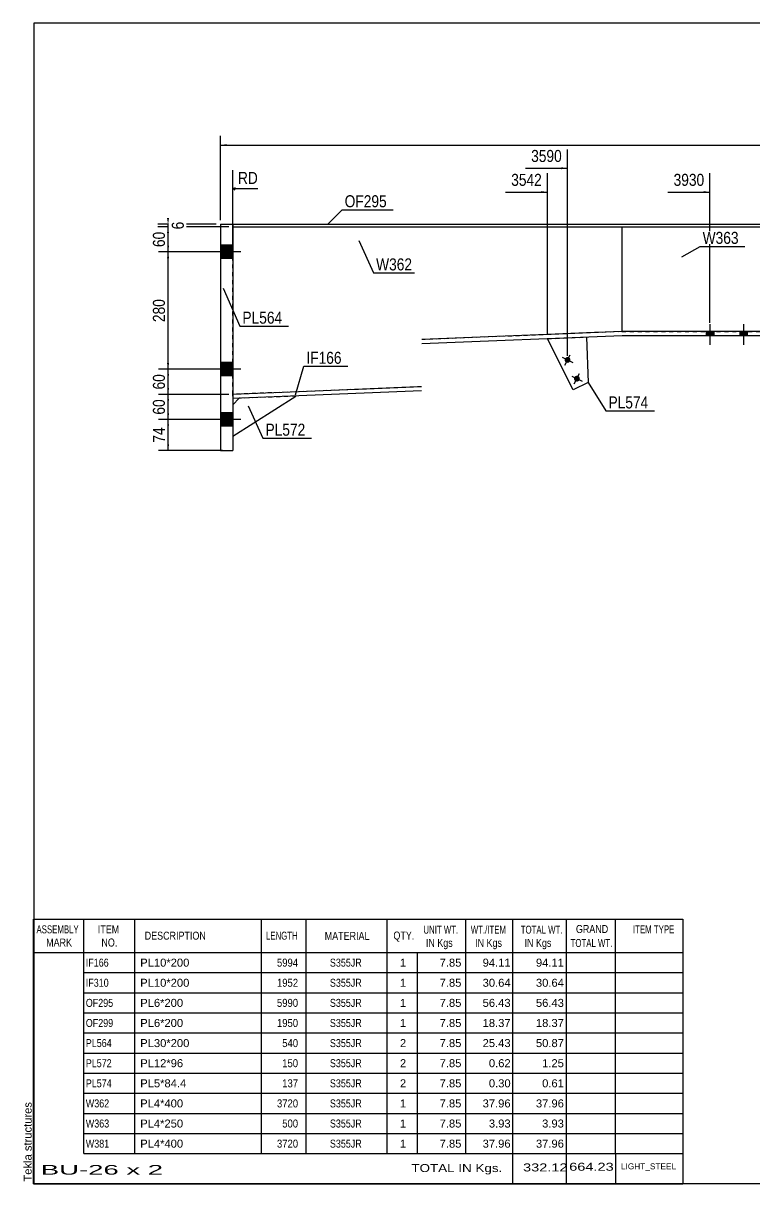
# Model space of a CAD drawing. Header units: millimetres. Extents: x -50 to 352, y -208 to 69.
# Drawn here: x -50.1 to 124.5, y -208.4 to 68.6 of the extents above; entities that cross this region are included whole.
import ezdxf

# ---------------------------------------------------------------- set-up
doc = ezdxf.new("R2010")
doc.units = ezdxf.units.MM
doc.linetypes.add('DXK_LINE_DOT1', pattern=[1.8814, 0.9407, -0.9407])
doc.styles.add('Arial', font='ARIAL.TTF', dxfattribs={"height": 0.2})
doc.styles.add('Arial Narrow', font='ARIALN.TTF', dxfattribs={"height": 0.2})

# ---------------------------------------------------------------- blocks, each defined once
blk = doc.blocks.new('Unknown-624483054-1715')
at = {"color": 5, "linetype": 'Continuous'}
for p, q in [((352.44, 68.6), (-47.56, 68.6)), ((-47.56, 68.6), (-47.56, -208.4)), ((352.44, -208.4), (352.44, 68.6)), ((-47.56, -208.4), (352.44, -208.4))]:
    blk.add_line(p, q, dxfattribs=at)
at = {"color": 174, "linetype": 'Continuous', "style": 'Arial'}
blk.add_text('Tekla structures', height=1.9102, rotation=90, dxfattribs=at).set_placement((-48.06, -207.9))
blk = doc.blocks.new('Part-624483054-2026 - 1214')
at = {"color": 7, "linetype": 'DXK_LINE_DOT1'}
blk.add_line((75.09, -6.72), (84.34, -6.34), dxfattribs=at)
at = {"color": 2, "linetype": 'Continuous'}
for p, q in [((81.19, -18.93), (75.09, -6.72)), ((84.34, -6.34), (84.77, -17.14)), ((84.77, -17.14), (81.19, -18.93))]:
    blk.add_line(p, q, dxfattribs=at)
blk = doc.blocks.new('Bolt-624483054-2053 - 1214')
at = {"linetype": 'Continuous'}
blk.add_hatch(color=3, dxfattribs=at).paths.add_polyline_path([(80.17, -11.15, -1), (79.53, -12.4, -1)])
at = {"color": 3, "linetype": 'Continuous'}
for p, q in [((79.22, -13.03), (80.48, -10.53)), ((78.6, -11.14), (81.1, -12.41))]:
    blk.add_line(p, q, dxfattribs=at)
blk = doc.blocks.new('Part-624483054-2032 - 1214')
at = {"color": 2, "linetype": 'Continuous'}
for p, q in [((0, 20.6), (0, 20)), ((0, 20.6), (44.99, 20.6)), ((0, 20), (44.99, 20)), ((45.09, 20.6), (190.6, 20.6)), ((45.09, 20), (190.6, 20)), ((190.7, 20.6), (220.74, 20.6)), ((190.7, 20), (220.74, 20)), ((220.74, 20.6), (220.74, 20))]:
    blk.add_line(p, q, dxfattribs=at)
blk = doc.blocks.new('Part-624483054-2038 - 1214')
at = {"color": 2, "linetype": 'Continuous'}
for p, q in [((92.84, 20), (92.84, -5)), ((142.84, 20), (142.84, -5))]:
    blk.add_line(p, q, dxfattribs=at)
at = {"color": 7, "linetype": 'DXK_LINE_DOT1'}
for p, q in [((92.84, 20), (142.84, 20)), ((92.84, -5), (142.84, -5))]:
    blk.add_line(p, q, dxfattribs=at)
blk = doc.blocks.new('Part-624483054-2041 - 1214')
at = {"color": 2, "linetype": 'Continuous'}
for p, q in [((-3, 20.6), (0, 20.6)), ((-3, 20.6), (-3, -33.4)), ((0, 20.6), (0, -33.4)), ((-3, -33.4), (0, -33.4))]:
    blk.add_line(p, q, dxfattribs=at)
blk = doc.blocks.new('Part-624483054-2044 - 1214')
at = {"color": 2, "linetype": 'Continuous'}
for p, q in [((0, -30), (14.99, -20.4)), ((1.5, -20.94), (0, -22.5))]:
    blk.add_line(p, q, dxfattribs=at)
at = {"color": 7, "linetype": 'DXK_LINE_DOT1'}
for p, q in [((14.99, -20.4), (1.5, -20.94)), ((0, -22.5), (0, -30))]:
    blk.add_line(p, q, dxfattribs=at)
blk = doc.blocks.new('Part-624483054-2046 - 1214')
at = {"color": 2, "linetype": 'Continuous'}
for p, q in [((92.84, -5), (45.09, -6.93)), ((142.84, -5), (92.84, -5)), ((190.6, -6.93), (142.84, -5)), ((92.86, -6), (45.09, -7.93)), ((142.82, -6), (92.86, -6)), ((142.82, -6), (190.6, -7.93)), ((220.74, -12.14), (190.7, -10.93)), ((190.7, -11.93), (220.7, -13.14)), ((220.7, -13.14), (220.74, -12.14)), ((44.99, -18.19), (0, -20)), ((44.99, -19.19), (0.04, -21)), ((0.04, -21), (0, -20))]:
    blk.add_line(p, q, dxfattribs=at)
blk = doc.blocks.new('Part-624483054-2049 - 1214')
at = {"color": 7, "linetype": 'DXK_LINE_DOT1'}
for p, q in [((0, -20), (0, 20)), ((0, 20), (44.99, 20)), ((45.09, 20), (92.84, 20)), ((92.84, -5), (45.09, -6.93)), ((44.99, -18.19), (0, -20))]:
    blk.add_line(p, q, dxfattribs=at)
at = {"color": 2, "linetype": 'Continuous'}
blk.add_line((92.84, 20), (92.84, -5), dxfattribs=at)
blk = doc.blocks.new('Bolt-624483054-2052 - 1214')
at = {"linetype": 'Continuous'}
blk.add_hatch(color=3, dxfattribs=at).paths.add_polyline_path([(82.4, -15.62, -1), (81.77, -16.87, -1)])
at = {"color": 3, "linetype": 'Continuous'}
for p, q in [((80.84, -15.62), (83.34, -16.88)), ((81.45, -17.5), (82.72, -15))]:
    blk.add_line(p, q, dxfattribs=at)
blk = doc.blocks.new('Bolt-624483054-2058 - 1214')
at = {"linetype": 'Continuous'}
for points in [[(-3, 15.6), (-3, 12.4), (0, 12.4), (0, 15.6)], [(-3, 15.6), (-3, 12.4), (0, 12.4), (0, 15.6)], [(-3, -12.4), (-3, -15.6), (0, -15.6), (0, -12.4)], [(-3, -12.4), (-3, -15.6), (0, -15.6), (0, -12.4)], [(-3, -24.4), (-3, -27.6), (0, -27.6), (0, -24.4)], [(-3, -24.4), (-3, -27.6), (0, -27.6), (0, -24.4)]]:
    blk.add_hatch(color=3, dxfattribs=at).paths.add_polyline_path(points)
at = {"color": 3, "linetype": 'Continuous'}
for p, q in [((1.9, 14), (-10, 14)), ((1.9, 14), (-10, 14)), ((0, 15.6), (-3, 15.6)), ((0, 15.6), (-3, 15.6)), ((0, 12.4), (-3, 12.4)), ((0, 12.4), (-3, 12.4)), ((0, -12.4), (-3, -12.4)), ((0, -12.4), (-3, -12.4)), ((1.9, -14), (-10, -14)), ((1.9, -14), (-10, -14)), ((0, -15.6), (-3, -15.6)), ((0, -15.6), (-3, -15.6)), ((0, -24.4), (-3, -24.4)), ((0, -24.4), (-3, -24.4)), ((1.9, -26), (-10, -26)), ((1.9, -26), (-10, -26)), ((0, -27.6), (-3, -27.6)), ((0, -27.6), (-3, -27.6))]:
    blk.add_line(p, q, dxfattribs=at)
blk = doc.blocks.new('Bolt-624483054-2061 - 1214')
at = {"linetype": 'Continuous'}
for points in [[(114.74, -5), (112.94, -5), (112.94, -6), (114.74, -6)], [(114.74, -5), (112.94, -5), (112.94, -6), (114.74, -6)], [(122.74, -5), (120.94, -5), (120.94, -6), (122.74, -6)], [(122.74, -5), (120.94, -5), (120.94, -6), (122.74, -6)]]:
    blk.add_hatch(color=3, dxfattribs=at).paths.add_polyline_path(points)
at = {"color": 3, "linetype": 'Continuous'}
for p, q in [((112.94, -5), (112.94, -6)), ((112.94, -5), (112.94, -6)), ((113.84, -3.2), (113.84, -8.2)), ((113.84, -3.2), (113.84, -8.2)), ((114.74, -5), (114.74, -6)), ((114.74, -5), (114.74, -6)), ((120.94, -5), (120.94, -6)), ((120.94, -5), (120.94, -6)), ((121.84, -3.2), (121.84, -8.2)), ((121.84, -3.2), (121.84, -8.2)), ((122.74, -5), (122.74, -6)), ((122.74, -5), (122.74, -6))]:
    blk.add_line(p, q, dxfattribs=at)
blk = doc.blocks.new('StraightDimension-624483054-3451 - 1214')
at = {"linetype": 'Continuous'}
for points in [[(-15.75, -27.5), (-15.5, -26), (-15.25, -27.5)], [(-15.25, -31.9), (-15.5, -33.4), (-15.75, -31.9)]]:
    blk.add_hatch(color=7, dxfattribs=at).paths.add_polyline_path(points)
at = {"color": 7, "linetype": 'Continuous'}
for p, q in [((-5.88, -26), (-17.75, -26)), ((-15.5, -33.4), (-15.5, -26)), ((-2.5, -33.4), (-17.75, -33.4))]:
    blk.add_line(p, q, dxfattribs=at)
at = {"color": 0}
blk.add_wipeout([(-15.65, -27.27), (-19.85, -27.27), (-19.85, -32.13), (-15.65, -32.13)], dxfattribs=at)
at = {"color": 3, "style": 'Arial Narrow'}
blk.add_text('74', height=2.863, rotation=90.0002, dxfattribs=at).set_placement((-16.25, -31.53))
blk = doc.blocks.new('StraightDimension-624483054-3447 - 1214')
at = {"linetype": 'Continuous'}
for points in [[(-15.75, 18.5), (-15.5, 20), (-15.25, 18.5)], [(-15.25, 15.5), (-15.5, 14), (-15.75, 15.5)]]:
    blk.add_hatch(color=7, dxfattribs=at).paths.add_polyline_path(points)
at = {"color": 7, "linetype": 'Continuous'}
for p, q in [((-1, 20), (-17.75, 20)), ((-15.5, 14), (-15.5, 20)), ((-5.05, 14), (-17.75, 14))]:
    blk.add_line(p, q, dxfattribs=at)
at = {"color": 0}
blk.add_wipeout([(-15.65, 19.43), (-19.85, 19.43), (-19.85, 14.57), (-15.65, 14.57)], dxfattribs=at)
at = {"color": 3, "style": 'Arial Narrow'}
blk.add_text('60', height=2.863, rotation=90.0002, dxfattribs=at).set_placement((-16.25, 15.17))
blk = doc.blocks.new('StraightDimension-624483054-3448 - 1214')
at = {"linetype": 'Continuous'}
for points in [[(-15.75, 12.5), (-15.5, 14), (-15.25, 12.5)], [(-15.25, -12.5), (-15.5, -14), (-15.75, -12.5)]]:
    blk.add_hatch(color=7, dxfattribs=at).paths.add_polyline_path(points)
at = {"color": 7, "linetype": 'Continuous'}
for p, q in [((-5.05, 14), (-17.75, 14)), ((-15.5, -14), (-15.5, 14)), ((-5.05, -14), (-17.75, -14))]:
    blk.add_line(p, q, dxfattribs=at)
at = {"color": 0}
blk.add_wipeout([(-15.65, 3.34), (-19.85, 3.34), (-19.85, -3.34), (-15.65, -3.34)], dxfattribs=at)
at = {"color": 3, "style": 'Arial Narrow'}
blk.add_text('280', height=2.863, rotation=90.0002, dxfattribs=at).set_placement((-16.25, -2.74))
blk = doc.blocks.new('StraightDimension-624483054-3134 - 1214')
at = {"linetype": 'Continuous'}
blk.add_hatch(color=7, dxfattribs=at).paths.add_polyline_path([(78.35, 34.23), (79.85, 33.98), (78.35, 33.73)])
at = {"color": 7, "linetype": 'Continuous'}
for p, q in [((79.85, -10.78), (79.85, 38.48)), ((69.79, 33.98), (79.85, 33.98))]:
    blk.add_line(p, q, dxfattribs=at)
at = {"color": 0}
blk.add_wipeout([(79.08, 34.88), (79.08, 39.08), (70.56, 39.08), (70.56, 34.88)], dxfattribs=at)
at = {"color": 3, "style": 'Arial Narrow'}
blk.add_text('3590', height=2.863, dxfattribs=at).set_placement((71.16, 35.48))
blk = doc.blocks.new('StraightDimension-624483054-3446 - 1214')
at = {"linetype": 'Continuous'}
for points in [[(-15.25, 22.1), (-15.5, 20.6), (-15.75, 22.1)], [(-15.75, 18.5), (-15.5, 20), (-15.25, 18.5)]]:
    blk.add_hatch(color=7, dxfattribs=at).paths.add_polyline_path(points)
at = {"color": 7, "linetype": 'Continuous'}
for p, q in [((-4, 20.6), (-17.9, 20.6)), ((-1, 20), (-17.9, 20)), ((-15.5, 20), (-15.5, 20.6))]:
    blk.add_line(p, q, dxfattribs=at)
at = {"color": 0}
blk.add_wipeout([(-11.15, 21.81), (-15.35, 21.81), (-15.35, 18.79), (-11.15, 18.79)], dxfattribs=at)
at = {"color": 3, "style": 'Arial Narrow'}
blk.add_text('6', height=2.86, rotation=90.0002, dxfattribs=at).set_placement((-11.75, 19.39))
blk = doc.blocks.new('StraightDimension-624483054-3133 - 1214')
at = {"linetype": 'Continuous'}
blk.add_hatch(color=7, dxfattribs=at).paths.add_polyline_path([(112.34, 28.53), (113.84, 28.28), (112.34, 28.03)])
at = {"color": 7, "linetype": 'Continuous'}
for p, q in [((113.84, -2.9), (113.84, 32.78)), ((103.78, 28.28), (113.84, 28.28))]:
    blk.add_line(p, q, dxfattribs=at)
at = {"color": 0}
blk.add_wipeout([(113.07, 29.18), (113.07, 33.38), (104.56, 33.38), (104.56, 29.18)], dxfattribs=at)
at = {"color": 3, "style": 'Arial Narrow'}
blk.add_text('3930', height=2.863, dxfattribs=at).set_placement((105.16, 29.78))
blk = doc.blocks.new('StraightDimension-624483054-3135 - 1214')
at = {"linetype": 'Continuous'}
blk.add_hatch(color=7, dxfattribs=at).paths.add_polyline_path([(73.59, 28.53), (75.09, 28.28), (73.59, 28.03)])
at = {"color": 7, "linetype": 'Continuous'}
for p, q in [((75.09, -5.72), (75.09, 32.78)), ((65.03, 28.28), (75.09, 28.28))]:
    blk.add_line(p, q, dxfattribs=at)
at = {"color": 0, "linetype": 'Continuous'}
blk.add_wipeout([(6.53, 29.63), (6.53, 33.83), (0.59, 33.83), (0.59, 29.63)], dxfattribs=at)
at = {"color": 7, "linetype": 'Continuous'}
for p, q in [((0, 16), (0, 33.53)), ((0.5, 29.28), (0, 29.03)), ((0.5, 28.78), (0, 29.03)), ((5.93, 29.03), (0, 29.03))]:
    blk.add_line(p, q, dxfattribs=at)
at = {"color": 3, "linetype": 'Continuous', "style": 'Arial Narrow'}
blk.add_text('RD', height=2.863, dxfattribs=at).set_placement((1.19, 30.23))
at = {"color": 0}
blk.add_wipeout([(74.31, 29.18), (74.31, 33.38), (65.8, 33.38), (65.8, 29.18)], dxfattribs=at)
at = {"color": 3, "style": 'Arial Narrow'}
blk.add_text('3542', height=2.863, dxfattribs=at).set_placement((66.4, 29.78))
blk = doc.blocks.new('StraightDimension-624483054-3251 - 1214')
at = {"linetype": 'Continuous'}
for points in [[(-1.5, 39.25), (-3, 39.5), (-1.5, 39.75)], [(330.44, 39.75), (331.94, 39.5), (330.44, 39.25)]]:
    blk.add_hatch(color=7, dxfattribs=at).paths.add_polyline_path(points)
at = {"color": 7, "linetype": 'Continuous'}
for p, q in [((-3, 21.6), (-3, 41.75)), ((331.94, 21.6), (331.94, 41.75)), ((-3, 39.5), (331.94, 39.5))]:
    blk.add_line(p, q, dxfattribs=at)
at = {"color": 0}
blk.add_wipeout([(168.72, 39.65), (168.72, 43.85), (160.21, 43.85), (160.21, 39.65)], dxfattribs=at)
at = {"color": 3, "style": 'Arial Narrow'}
blk.add_text('8000', height=2.863, dxfattribs=at).set_placement((160.81, 40.25))
blk = doc.blocks.new('StraightDimension-624483054-3449 - 1214')
at = {"linetype": 'Continuous'}
for points in [[(-15.75, -15.5), (-15.5, -14), (-15.25, -15.5)], [(-15.25, -18.5), (-15.5, -20), (-15.75, -18.5)]]:
    blk.add_hatch(color=7, dxfattribs=at).paths.add_polyline_path(points)
at = {"color": 7, "linetype": 'Continuous'}
for p, q in [((-5.05, -14), (-17.75, -14)), ((-15.5, -20), (-15.5, -14)), ((-1, -20), (-17.75, -20))]:
    blk.add_line(p, q, dxfattribs=at)
at = {"color": 0}
blk.add_wipeout([(-15.65, -14.57), (-19.85, -14.57), (-19.85, -19.43), (-15.65, -19.43)], dxfattribs=at)
at = {"color": 3, "style": 'Arial Narrow'}
blk.add_text('60', height=2.863, rotation=90.0002, dxfattribs=at).set_placement((-16.25, -18.83))
blk = doc.blocks.new('StraightDimension-624483054-3450 - 1214')
at = {"linetype": 'Continuous'}
for points in [[(-15.75, -21.5), (-15.5, -20), (-15.25, -21.5)], [(-15.25, -24.5), (-15.5, -26), (-15.75, -24.5)]]:
    blk.add_hatch(color=7, dxfattribs=at).paths.add_polyline_path(points)
at = {"color": 7, "linetype": 'Continuous'}
for p, q in [((-1, -20), (-17.75, -20)), ((-15.5, -26), (-15.5, -20)), ((-5.88, -26), (-17.75, -26))]:
    blk.add_line(p, q, dxfattribs=at)
at = {"color": 0}
blk.add_wipeout([(-15.65, -20.57), (-19.85, -20.57), (-19.85, -25.43), (-15.65, -25.43)], dxfattribs=at)
at = {"color": 3, "style": 'Arial Narrow'}
blk.add_text('60', height=2.863, rotation=90.0002, dxfattribs=at).set_placement((-16.25, -24.83))
blk = doc.blocks.new('CBS_BOM-624483054-3506')
at = {"color": 7, "linetype": 'Continuous'}
for p, q in [((-47.59, -153.23), (-47.59, -145.23)), ((-47.58, -145.23), (107.33, -145.23)), ((-35.59, -153.23), (-35.59, -145.23)), ((-23.4, -153.23), (-23.4, -145.23)), ((6.77, -153.23), (6.77, -145.23)), ((17.45, -153.23), (17.45, -145.23)), ((36.76, -153.23), (36.76, -145.23)), ((55.56, -153.23), (55.56, -145.23)), ((66.78, -153.23), (66.78, -145.23)), ((79.56, -153.23), (79.56, -145.23)), ((91.31, -153.23), (91.31, -145.23)), ((107.34, -145.24), (107.33, -153.22)), ((-47.59, -153.23), (107.34, -153.23)), ((-47.59, -158.03), (-47.59, -153.23)), ((-35.59, -158.03), (-35.59, -153.23)), ((-23.4, -158.03), (-23.4, -153.23)), ((6.77, -158.03), (6.77, -153.23)), ((17.45, -158.03), (17.45, -153.23)), ((36.76, -158.03), (36.76, -153.23)), ((44.03, -158.03), (44.03, -153.23)), ((55.56, -158.03), (55.56, -153.23)), ((66.78, -158.03), (66.78, -153.23)), ((79.56, -158.03), (79.56, -153.23)), ((91.33, -158.03), (91.33, -153.23)), ((107.34, -153.24), (107.34, -158.03)), ((-47.59, -162.83), (-47.59, -158.03)), ((-35.59, -158.03), (107.34, -158.03)), ((-35.59, -162.83), (-35.59, -158.03)), ((-23.4, -162.83), (-23.4, -158.03)), ((6.77, -162.83), (6.77, -158.03)), ((17.45, -162.83), (17.45, -158.03)), ((36.76, -162.83), (36.76, -158.03)), ((44.03, -162.83), (44.03, -158.03)), ((55.56, -162.83), (55.56, -158.03)), ((66.78, -162.83), (66.78, -158.03)), ((79.56, -162.83), (79.56, -158.03)), ((91.33, -162.83), (91.33, -158.03)), ((107.34, -158.04), (107.34, -162.83)), ((-47.59, -167.63), (-47.59, -162.83)), ((-35.59, -162.83), (107.34, -162.83)), ((-35.59, -167.63), (-35.59, -162.83)), ((-23.4, -167.63), (-23.4, -162.83)), ((6.77, -167.63), (6.77, -162.83)), ((17.45, -167.63), (17.45, -162.83)), ((36.76, -167.63), (36.76, -162.83)), ((44.03, -167.63), (44.03, -162.83)), ((55.56, -167.63), (55.56, -162.83)), ((66.78, -167.63), (66.78, -162.83)), ((79.56, -167.63), (79.56, -162.83)), ((91.33, -167.63), (91.33, -162.83)), ((107.34, -162.84), (107.34, -167.63)), ((-47.59, -172.43), (-47.59, -167.63)), ((-35.59, -167.63), (107.34, -167.63)), ((-35.59, -172.43), (-35.59, -167.63)), ((-23.4, -172.43), (-23.4, -167.63)), ((6.77, -172.43), (6.77, -167.63)), ((17.45, -172.43), (17.45, -167.63)), ((36.76, -172.43), (36.76, -167.63)), ((44.03, -172.43), (44.03, -167.63)), ((55.56, -172.43), (55.56, -167.63)), ((66.78, -172.43), (66.78, -167.63)), ((79.56, -172.43), (79.56, -167.63)), ((91.33, -172.43), (91.33, -167.63)), ((107.34, -167.64), (107.34, -172.43)), ((-47.59, -177.23), (-47.59, -172.43)), ((-35.59, -172.43), (107.34, -172.43)), ((-35.59, -177.23), (-35.59, -172.43)), ((-23.4, -177.23), (-23.4, -172.43)), ((6.77, -177.23), (6.77, -172.43)), ((17.45, -177.23), (17.45, -172.43)), ((36.76, -177.23), (36.76, -172.43)), ((44.03, -177.23), (44.03, -172.43)), ((55.56, -177.23), (55.56, -172.43)), ((66.78, -177.23), (66.78, -172.43)), ((79.56, -177.23), (79.56, -172.43)), ((91.33, -177.23), (91.33, -172.43)), ((107.34, -172.44), (107.34, -177.23)), ((-47.59, -182.03), (-47.59, -177.23)), ((-35.59, -177.23), (107.34, -177.23)), ((-35.59, -182.03), (-35.59, -177.23)), ((-23.4, -182.03), (-23.4, -177.23)), ((6.77, -182.03), (6.77, -177.23)), ((17.45, -182.03), (17.45, -177.23)), ((36.76, -182.03), (36.76, -177.23)), ((44.03, -182.03), (44.03, -177.23)), ((55.56, -182.03), (55.56, -177.23)), ((66.78, -182.03), (66.78, -177.23)), ((79.56, -182.03), (79.56, -177.23)), ((91.33, -182.03), (91.33, -177.23)), ((107.34, -177.24), (107.34, -182.03)), ((-47.59, -186.83), (-47.59, -182.03)), ((-35.59, -182.03), (107.34, -182.03)), ((-35.59, -186.83), (-35.59, -182.03)), ((-23.4, -186.83), (-23.4, -182.03)), ((6.77, -186.83), (6.77, -182.03)), ((17.45, -186.83), (17.45, -182.03)), ((36.76, -186.83), (36.76, -182.03)), ((44.03, -186.83), (44.03, -182.03)), ((55.56, -186.83), (55.56, -182.03)), ((66.78, -186.83), (66.78, -182.03)), ((79.56, -186.83), (79.56, -182.03)), ((91.33, -186.83), (91.33, -182.03)), ((107.34, -182.04), (107.34, -186.83)), ((-47.59, -191.63), (-47.59, -186.83)), ((-35.59, -186.83), (107.34, -186.83)), ((-35.59, -191.63), (-35.59, -186.83)), ((-23.4, -191.63), (-23.4, -186.83)), ((6.77, -191.63), (6.77, -186.83)), ((17.45, -191.63), (17.45, -186.83)), ((36.76, -191.63), (36.76, -186.83)), ((44.03, -191.63), (44.03, -186.83)), ((55.56, -191.63), (55.56, -186.83)), ((66.78, -191.63), (66.78, -186.83)), ((79.56, -191.63), (79.56, -186.83)), ((91.33, -191.63), (91.33, -186.83)), ((107.34, -186.84), (107.34, -191.63)), ((-47.59, -196.43), (-47.59, -191.63)), ((-35.59, -191.63), (107.34, -191.63)), ((-35.59, -196.43), (-35.59, -191.63)), ((-23.4, -196.43), (-23.4, -191.63)), ((6.77, -196.43), (6.77, -191.63)), ((17.45, -196.43), (17.45, -191.63)), ((36.76, -196.43), (36.76, -191.63)), ((44.03, -196.43), (44.03, -191.63)), ((55.56, -196.43), (55.56, -191.63)), ((66.78, -196.43), (66.78, -191.63)), ((79.56, -196.43), (79.56, -191.63)), ((91.33, -196.43), (91.33, -191.63)), ((107.34, -191.64), (107.34, -196.43)), ((-47.59, -201.23), (-47.59, -196.43)), ((-35.59, -196.43), (107.34, -196.43)), ((-35.59, -201.23), (-35.59, -196.43)), ((-23.4, -201.23), (-23.4, -196.43)), ((6.77, -201.23), (6.77, -196.43)), ((17.45, -201.23), (17.45, -196.43)), ((36.76, -201.23), (36.76, -196.43)), ((44.03, -201.23), (44.03, -196.43)), ((55.56, -201.23), (55.56, -196.43)), ((66.78, -201.23), (66.78, -196.43)), ((79.56, -201.23), (79.56, -196.43)), ((91.33, -201.23), (91.33, -196.43)), ((107.34, -196.44), (107.34, -201.23)), ((-47.59, -208.43), (-47.59, -201.25)), ((-35.59, -201.23), (107.34, -201.23)), ((66.78, -208.43), (66.78, -201.25)), ((79.56, -208.43), (79.56, -201.25)), ((91.37, -208.43), (91.37, -201.25)), ((107.34, -201.23), (107.34, -208.43)), ((-47.59, -208.43), (107.34, -208.43))]:
    blk.add_line(p, q, dxfattribs=at)
at = {"color": 3, "linetype": 'Continuous', "style": 'Arial'}
for s, height, width, p in [('ASSEMBLY', 1.91, 0.7, (-46.9, -148.65)), ('ITEM', 1.91, 0.8, (-32.26, -148.65)), ('UNIT WT.', 1.91, 0.7, (45.45, -148.73)), ('WT./ITEM', 1.91, 0.7, (56.75, -148.73)), ('TOTAL WT.', 1.91, 0.7, (68.68, -148.73)), ('GRAND', 1.91, 0.8, (81.84, -148.57)), ('ITEM TYPE', 1.91, 0.7, (95.47, -148.65)), ('DESCRIPTION', 1.9102, 0.8, (-21.07, -150.16)), ('LENGTH', 1.91, 0.7, (7.87, -150.16)), ('MATERIAL', 1.91, 0.8, (21.9, -150.21)), ('QTY.', 1.91, 0.8, (38.29, -150.13)), ('MARK', 1.91, 0.8, (-44.59, -151.79)), ('NO.', 1.91, 0.8, (-31.4, -151.79)), ('IN Kgs', 1.91, 0.8, (46.03, -151.87)), ('IN Kgs', 1.91, 0.8, (57.79, -151.87)), ('IN Kgs', 1.91, 0.8, (69.58, -151.87)), ('TOTAL WT.', 1.91, 0.7, (80.58, -151.91))]:
    blk.add_text(s, height=height, dxfattribs=dict(at, width=width)).set_placement(p)
at = {"color": 7, "linetype": 'Continuous', "style": 'Arial'}
for s, width, p in [('IF166', 0.8, (-35.13, -156.6)), ('5994', 0.85, (10.49, -156.6)), ('S355JR', 0.8, (23.13, -156.6)), ('IF310', 0.8, (-35.13, -161.4)), ('1952', 0.85, (10.49, -161.4)), ('S355JR', 0.8, (23.13, -161.4)), ('OF295', 0.8, (-35.13, -166.2)), ('5990', 0.85, (10.49, -166.2)), ('S355JR', 0.8, (23.13, -166.2)), ('OF299', 0.8, (-35.13, -171)), ('1950', 0.85, (10.49, -171)), ('S355JR', 0.8, (23.13, -171)), ('PL564', 0.8, (-35.13, -175.8)), ('540', 0.85, (11.75, -175.8)), ('S355JR', 0.8, (23.13, -175.8)), ('PL572', 0.8, (-35.13, -180.6)), ('150', 0.85, (11.75, -180.6)), ('S355JR', 0.8, (23.13, -180.6)), ('PL574', 0.8, (-35.13, -185.4)), ('137', 0.85, (11.75, -185.4)), ('S355JR', 0.8, (23.13, -185.4)), ('W362', 0.8, (-35.13, -190.2)), ('3720', 0.85, (10.49, -190.2)), ('S355JR', 0.8, (23.13, -190.2)), ('W363', 0.8, (-35.13, -195)), ('500', 0.85, (11.75, -195)), ('S355JR', 0.8, (23.13, -195)), ('W381', 0.8, (-35.13, -199.8)), ('3720', 0.85, (10.49, -199.8)), ('S355JR', 0.8, (23.13, -199.8))]:
    blk.add_text(s, height=1.91, dxfattribs=dict(at, width=width)).set_placement(p)
for s, p in [('PL10*200', (-22.14, -156.6)), ('1', (39.85, -156.6)), ('7.85', (49.32, -156.6)), ('94.11', (59.58, -156.6)), ('94.11', (72.3, -156.6)), ('PL10*200', (-22.14, -161.4)), ('1', (39.85, -161.4)), ('7.85', (49.32, -161.4)), ('30.64', (59.58, -161.4)), ('30.64', (72.3, -161.4)), ('PL6*200', (-22.14, -166.2)), ('1', (39.85, -166.2)), ('7.85', (49.32, -166.2)), ('56.43', (59.58, -166.2)), ('56.43', (72.3, -166.2)), ('PL6*200', (-22.14, -171)), ('1', (39.85, -171)), ('7.85', (49.32, -171)), ('18.37', (59.58, -171)), ('18.37', (72.3, -171)), ('PL30*200', (-22.14, -175.8)), ('2', (39.85, -175.8)), ('7.85', (49.32, -175.8)), ('25.43', (59.58, -175.8)), ('50.87', (72.3, -175.8)), ('PL12*96', (-22.14, -180.6)), ('2', (39.85, -180.6)), ('7.85', (49.32, -180.6)), ('0.62', (61.07, -180.6)), ('1.25', (73.78, -180.6)), ('PL5*84.4', (-22.14, -185.4)), ('2', (39.85, -185.4)), ('7.85', (49.32, -185.4)), ('0.30', (61.07, -185.4)), ('0.61', (73.78, -185.4)), ('PL4*400', (-22.14, -190.2)), ('1', (39.85, -190.2)), ('7.85', (49.32, -190.2)), ('37.96', (59.58, -190.2)), ('37.96', (72.3, -190.2)), ('PL4*250', (-22.14, -195)), ('1', (39.85, -195)), ('7.85', (49.32, -195)), ('3.93', (61.07, -195)), ('3.93', (73.78, -195)), ('PL4*400', (-22.14, -199.8)), ('1', (39.85, -199.8)), ('7.85', (49.32, -199.8)), ('37.96', (59.58, -199.8)), ('37.96', (72.3, -199.8))]:
    blk.add_text(s, height=1.91, dxfattribs=at).set_placement(p)
at = {"color": 6, "linetype": 'Continuous', "style": 'Arial'}
for s, height, width, p in [('BU-26 x 2', 2.292, 2.05, (-45.87, -206.24)), ('TOTAL IN Kgs.', 1.9102, 1.2, (42.57, -205.63)), ('332.12', 1.91, 1.3, (69.23, -205.48)), ('664.23', 1.91, 1.3, (80.24, -205.32))]:
    blk.add_text(s, height=height, dxfattribs=dict(at, width=width)).set_placement(p)
blk.add_text('LIGHT_STEEL', height=1.4135, dxfattribs=at).set_placement((92.59, -204.97))
blk = doc.blocks.new('Mark-624483054-2076 - 1214')
at = {"color": 0}
blk.add_wipeout([(36.7, 24.67), (36.7, 27.67), (26.65, 27.67), (26.65, 24.67)], dxfattribs=at)
blk.add_wipeout([(36.7, 24.67), (36.7, 27.67), (26.65, 27.67), (26.65, 24.67)], dxfattribs=at)
at = {"color": 7, "linetype": 'Continuous'}
for p, q in [((22.52, 20.53), (26.05, 24.07)), ((26.05, 24.07), (38.2, 24.07))]:
    blk.add_line(p, q, dxfattribs=at)
at = {"color": 3, "style": 'Arial Narrow'}
blk.add_text('OF295', height=2.863, dxfattribs=at).set_placement((26.65, 24.67))
blk = doc.blocks.new('Mark-624483054-2067 - 1214')
at = {"color": 0}
blk.add_wipeout([(99.12, -23.35), (99.12, -20.35), (89.62, -20.35), (89.62, -23.35)], dxfattribs=at)
blk.add_wipeout([(99.12, -23.35), (99.12, -20.35), (89.62, -20.35), (89.62, -23.35)], dxfattribs=at)
at = {"color": 7, "linetype": 'Continuous'}
for p, q in [((84.77, -17.14), (89.02, -23.95)), ((89.02, -23.95), (100.62, -23.95))]:
    blk.add_line(p, q, dxfattribs=at)
at = {"color": 3, "style": 'Arial Narrow'}
blk.add_text('PL574', height=2.863, dxfattribs=at).set_placement((89.62, -23.35))
blk = doc.blocks.new('Mark-624483054-2085 - 1214')
at = {"color": 0}
blk.add_wipeout([(120.68, 15.93), (120.68, 18.93), (112.09, 18.93), (112.09, 15.93)], dxfattribs=at)
blk.add_wipeout([(120.68, 15.93), (120.68, 18.93), (112.09, 18.93), (112.09, 15.93)], dxfattribs=at)
at = {"color": 7, "linetype": 'Continuous'}
for p, q in [((107.16, 12.83), (111.49, 15.33)), ((111.49, 15.33), (122.18, 15.33))]:
    blk.add_line(p, q, dxfattribs=at)
at = {"color": 3, "style": 'Arial Narrow'}
blk.add_text('W363', height=2.863, dxfattribs=at).set_placement((112.09, 15.93))
blk = doc.blocks.new('Mark-624483054-2091 - 1214')
at = {"color": 0}
blk.add_wipeout([(11.76, -3.12), (11.76, -0.12), (2.25, -0.12), (2.25, -3.12)], dxfattribs=at)
blk.add_wipeout([(11.76, -3.12), (11.76, -0.12), (2.25, -0.12), (2.25, -3.12)], dxfattribs=at)
at = {"color": 7, "linetype": 'Continuous'}
for p, q in [((-2.38, 5.34), (1.65, -3.72)), ((1.65, -3.72), (13.26, -3.72))]:
    blk.add_line(p, q, dxfattribs=at)
at = {"color": 3, "style": 'Arial Narrow'}
blk.add_text('PL564', height=2.863, dxfattribs=at).set_placement((2.25, -3.12))
blk = doc.blocks.new('Mark-624483054-2094 - 1214')
at = {"color": 0}
blk.add_wipeout([(17.26, -29.86), (17.26, -26.86), (7.76, -26.86), (7.76, -29.86)], dxfattribs=at)
blk.add_wipeout([(17.26, -29.86), (17.26, -26.86), (7.76, -26.86), (7.76, -29.86)], dxfattribs=at)
at = {"color": 7, "linetype": 'Continuous'}
for p, q in [((3.62, -22.73), (7.16, -30.46)), ((7.16, -30.46), (18.76, -30.46))]:
    blk.add_line(p, q, dxfattribs=at)
at = {"color": 3, "style": 'Arial Narrow'}
blk.add_text('PL572', height=2.863, dxfattribs=at).set_placement((7.76, -29.86))
blk = doc.blocks.new('Mark-624483054-2097 - 1214')
at = {"color": 0}
blk.add_wipeout([(25.91, -12.7), (25.91, -9.7), (17.51, -9.7), (17.51, -12.7)], dxfattribs=at)
blk.add_wipeout([(25.91, -12.7), (25.91, -9.7), (17.51, -9.7), (17.51, -12.7)], dxfattribs=at)
at = {"color": 7, "linetype": 'Continuous'}
for p, q in [((14.91, -20.08), (16.91, -13.3)), ((16.91, -13.3), (27.41, -13.3))]:
    blk.add_line(p, q, dxfattribs=at)
at = {"color": 3, "style": 'Arial Narrow'}
blk.add_text('IF166', height=2.863, dxfattribs=at).set_placement((17.51, -12.7))
blk = doc.blocks.new('Mark-624483054-2100 - 1214')
at = {"color": 0}
blk.add_wipeout([(42.75, 9.6), (42.75, 12.6), (34.16, 12.6), (34.16, 9.6)], dxfattribs=at)
blk.add_wipeout([(42.75, 9.6), (42.75, 12.6), (34.16, 12.6), (34.16, 9.6)], dxfattribs=at)
at = {"color": 7, "linetype": 'Continuous'}
for p, q in [((30.02, 16.73), (33.56, 9)), ((33.56, 9), (43.35, 9))]:
    blk.add_line(p, q, dxfattribs=at)
at = {"color": 3, "style": 'Arial Narrow'}
blk.add_text('W362', height=2.863, dxfattribs=at).set_placement((34.16, 9.6))

msp = doc.modelspace()

# ---------------------------------------------------------------- block references
for name in ['Unknown-624483054-1715', 'Part-624483054-2041 - 1214', 'Part-624483054-2032 - 1214', 'Part-624483054-2049 - 1214', 'Part-624483054-2038 - 1214', 'Bolt-624483054-2058 - 1214', 'Part-624483054-2046 - 1214', 'Bolt-624483054-2061 - 1214', 'Part-624483054-2026 - 1214', 'Bolt-624483054-2053 - 1214', 'Bolt-624483054-2052 - 1214', 'Part-624483054-2044 - 1214', 'CBS_BOM-624483054-3506']:
    msp.add_blockref(name, (0, 0))

# ---------------------------------------------------------------- next in the draw order: block references
for name in ['StraightDimension-624483054-3134 - 1214', 'StraightDimension-624483054-3133 - 1214', 'StraightDimension-624483054-3447 - 1214', 'Mark-624483054-2097 - 1214', 'Mark-624483054-2067 - 1214', 'Mark-624483054-2094 - 1214', 'StraightDimension-624483054-3451 - 1214']:
    msp.add_blockref(name, (0, 0))

# ---------------------------------------------------------------- next in the draw order: block references
for name in ['StraightDimension-624483054-3446 - 1214', 'Mark-624483054-2085 - 1214', 'StraightDimension-624483054-3448 - 1214']:
    msp.add_blockref(name, (0, 0))

# ---------------------------------------------------------------- next in the draw order: block references
for name in ['StraightDimension-624483054-3135 - 1214', 'StraightDimension-624483054-3449 - 1214']:
    msp.add_blockref(name, (0, 0))

# ---------------------------------------------------------------- next in the draw order: block references
for name in ['StraightDimension-624483054-3251 - 1214', 'Mark-624483054-2100 - 1214', 'Mark-624483054-2091 - 1214', 'StraightDimension-624483054-3450 - 1214']:
    msp.add_blockref(name, (0, 0))

# ---------------------------------------------------------------- next in the draw order: block references
msp.add_blockref('Mark-624483054-2076 - 1214', (0, 0))

doc.saveas('drawing.dxf')
